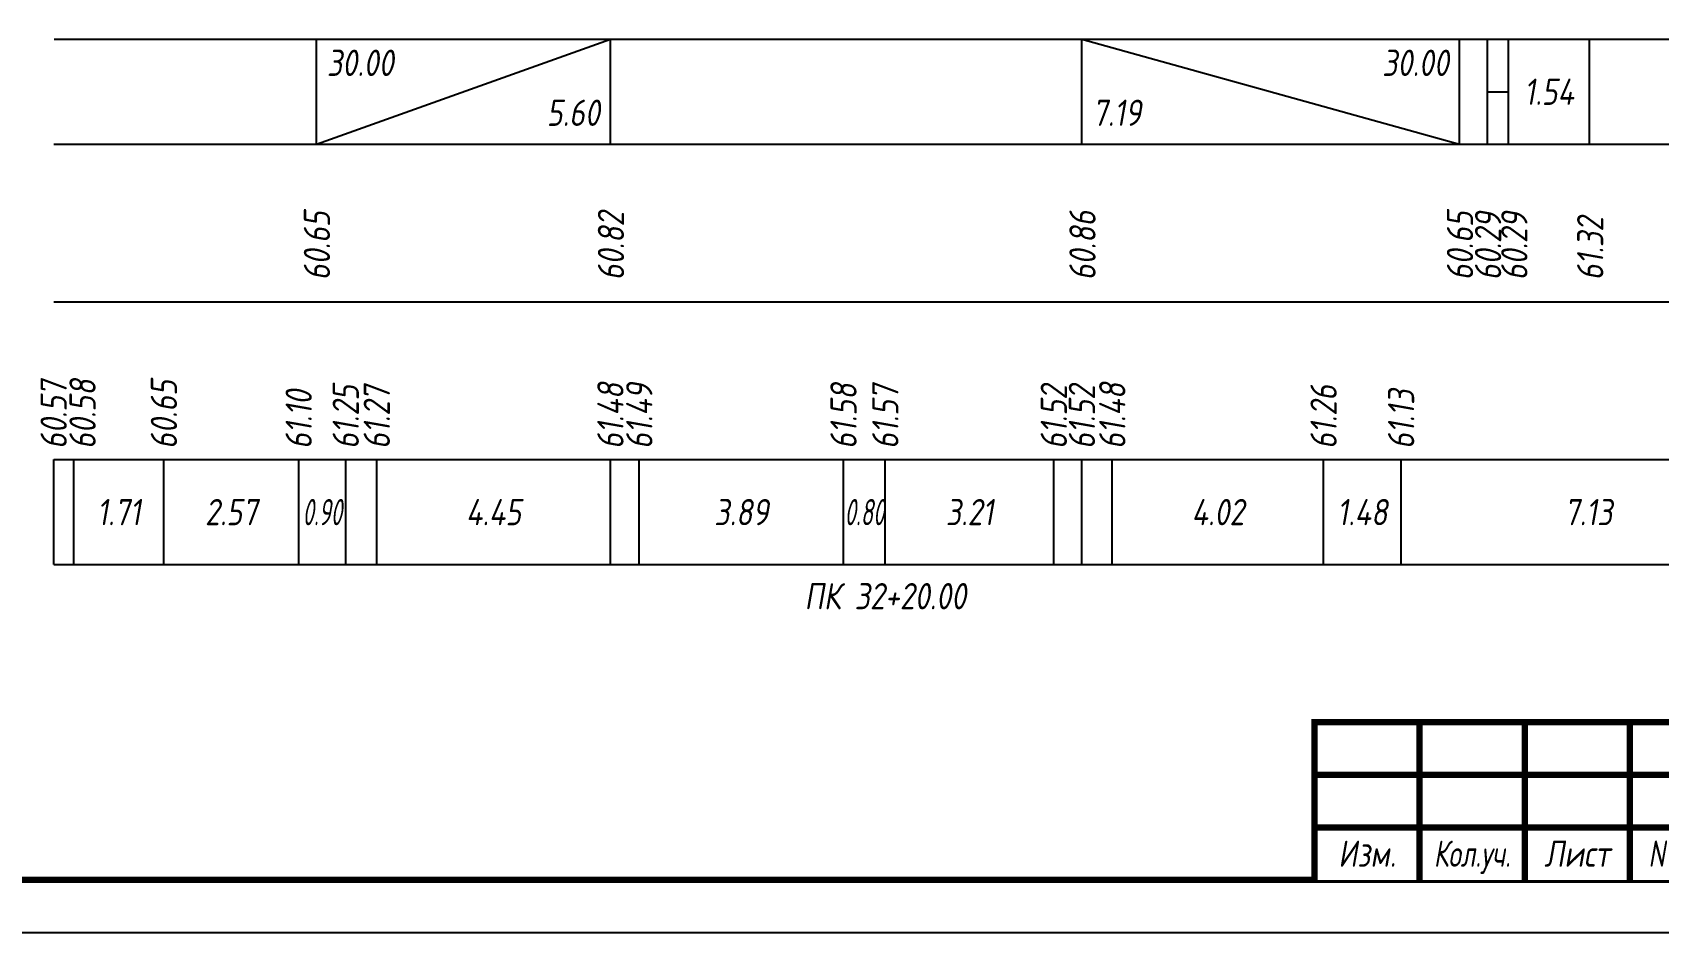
# Model space of a CAD drawing. Extents: x -717 to 1451, y -133302 to 233.
# Drawn here: x 77.9 to 232.7, y -50412.4 to -50326.8 of the extents above; entities that cross this region are included whole.
import ezdxf
from ezdxf.enums import TextEntityAlignment as Align

# ---------------------------------------------------------------- set-up
doc = ezdxf.new("R2010")
doc.units = 0
for name, color, linetype in [('Зарамочное оформление', 7, 'Continuous'), ('Код_510', 7, 'Continuous'), ('Код_516', 1, 'Continuous'), ('Подписи поперечников', 7, 'Continuous'), ('Таблица', 7, 'Continuous')]:
    doc.layers.add(name, color=color, linetype=linetype)
doc.styles.add('М', font='romand.shx', dxfattribs={"width": 0.8, "oblique": 10, "height": 2.5})

# ---------------------------------------------------------------- blocks, each defined once
blk = doc.blocks.new('Штамп')
at = {"linetype": 'Continuous'}
blk.add_wipeout([(199.95, -411.25), (384.95, -411.25), (384.95, -426.25), (199.95, -426.25)], dxfattribs=at).dxf.layer = 'Зарамочное оформление'
at = {"layer": 'Зарамочное оформление', "linetype": 'Continuous', "lineweight": -3, "const_width": 0.6, "flags": 128}
for points in [[(199.95, -426.25), (199.95, -411.25), (384.95, -411.25)], [(209.95, -411.25), (209.95, -426.25)], [(219.95, -411.25), (219.95, -426.25)], [(229.95, -411.25), (229.95, -426.25)], [(199.95, -416.25), (264.95, -416.25)], [(199.95, -421.25), (264.95, -421.25)]]:
    blk.add_lwpolyline(points, dxfattribs=at)
at = {"layer": 'Зарамочное оформление', "linetype": 'Continuous', "style": 'М', "oblique": 10}
for s, width, p in [('Изм.', 0.8, (204.95, -423.75)), ('Кол.уч.', 0.7, (214.95, -423.75)), ('Лист', 0.8, (224.95, -423.75)), ('N док.', 0.7, (235.28, -423.75))]:
    blk.add_text(s, height=2.5, dxfattribs=dict(at, width=width)).set_placement(p, align=Align.MIDDLE_CENTER)
blk = doc.blocks.new('шифр')
blk.add_blockref('Штамп', (0, -50041))

msp = doc.modelspace()

# ---------------------------------------------------------------- linework, layer by layer
at = {"flags": 128}
msp.add_lwpolyline([(-30.054, -50412.421), (389.946, -50412.421), (389.946, -50115.421), (-30.054, -50115.421)], close=True, dxfattribs=at)
at = {"const_width": 0.6, "flags": 128}
msp.add_lwpolyline([(-10.054, -50407.421), (384.946, -50407.421), (384.946, -50120.421), (-10.054, -50120.421)], close=True, dxfattribs=at)
at = {"layer": 'Код_510'}
for p, q in [((79.946, -50377.421), (79.946, -50367.421)), ((81.868, -50377.421), (81.868, -50367.421)), ((90.437, -50377.421), (90.437, -50367.421)), ((103.265, -50377.421), (103.265, -50367.421)), ((107.744, -50377.421), (107.744, -50367.421)), ((110.699, -50377.421), (110.699, -50367.421)), ((132.934, -50377.421), (132.934, -50367.421)), ((135.683, -50377.421), (135.683, -50367.421)), ((155.119, -50377.421), (155.119, -50367.421)), ((159.097, -50377.421), (159.097, -50367.421)), ((175.134, -50377.421), (175.134, -50367.421)), ((177.809, -50377.421), (177.809, -50367.421)), ((180.701, -50377.421), (180.701, -50367.421)), ((200.811, -50377.421), (200.811, -50367.421)), ((208.191, -50377.421), (208.191, -50367.421))]:
    msp.add_line(p, q, dxfattribs=at)
at = {"layer": 'Код_516'}
for p, q in [((104.946, -50337.421), (104.946, -50327.421)), ((104.946, -50337.421), (132.934, -50327.421)), ((132.934, -50337.421), (132.934, -50327.421)), ((177.809, -50337.421), (177.809, -50327.421)), ((177.809, -50327.421), (213.738, -50337.421)), ((213.738, -50337.421), (213.738, -50327.421)), ((216.411, -50337.421), (216.411, -50327.421)), ((218.411, -50337.421), (218.411, -50327.421)), ((226.132, -50337.421), (226.132, -50327.421)), ((216.411, -50332.421), (218.411, -50332.421))]:
    msp.add_line(p, q, dxfattribs=at)
at = {"layer": 'Таблица'}
for p, q in [((80, -50327.421), (251.186, -50327.421)), ((79.946, -50337.421), (251.132, -50337.421)), ((79.946, -50352.421), (251.132, -50352.421)), ((79.946, -50367.421), (251.132, -50367.421)), ((79.946, -50377.421), (251.132, -50377.421))]:
    msp.add_line(p, q, dxfattribs=at)

# ---------------------------------------------------------------- texts
at = {"layer": 'Код_510', "style": 'М', "oblique": 10, "width": 0.8}
for s, p in [('60.57', (79.946, -50366.421)), ('60.58', (82.695, -50366.421)), ('60.65', (90.437, -50366.421)), ('61.10', (103.265, -50366.421)), ('61.25', (107.744, -50366.421)), ('61.27', (110.699, -50366.421)), ('61.48', (132.934, -50366.421)), ('61.49', (135.683, -50366.421)), ('61.58', (155.119, -50366.421)), ('61.57', (159.097, -50366.421)), ('61.52', (175.134, -50366.421)), ('61.52', (177.809, -50366.421)), ('61.48', (180.701, -50366.421)), ('61.26', (200.811, -50366.421)), ('61.13', (208.191, -50366.421))]:
    msp.add_text(s, height=2.5, rotation=90, dxfattribs=at).set_placement(p, align=Align.MIDDLE_LEFT)
at = {"layer": 'Код_510', "style": 'М', "oblique": 10}
for s, width, p in [('1.71', 0.8, (86.153, -50372.421)), ('2.57', 0.8, (96.851, -50372.421)), ('0.90', 0.6, (105.504, -50372.421)), ('4.45', 0.8, (121.816, -50372.421)), ('3.89', 0.8, (145.401, -50372.421)), ('0.80', 0.6, (157.108, -50372.421)), ('3.21', 0.8, (167.116, -50372.421)), ('4.02', 0.8, (190.756, -50372.421)), ('1.48', 0.8, (204.501, -50372.421)), ('7.13', 0.8, (226.009, -50372.421))]:
    msp.add_text(s, height=2.5, dxfattribs=dict(at, width=width)).set_placement(p, align=Align.MIDDLE_CENTER)
at = {"layer": 'Код_516', "style": 'М', "oblique": 10, "width": 0.8}
msp.add_text('30.00', height=2.5, dxfattribs=at).set_placement((105.946, -50328.421), align=Align.TOP_LEFT)
msp.add_text('30.00', height=2.5, dxfattribs=at).set_placement((212.738, -50328.421), align=Align.TOP_RIGHT)
msp.add_text('1.54', height=2.5, dxfattribs=at).set_placement((222.272, -50332.421), align=Align.MIDDLE_CENTER)
msp.add_text('5.60', height=2.5, dxfattribs=at).set_placement((131.934, -50336.421), align=Align.BOTTOM_RIGHT)
msp.add_text('7.19', height=2.5, dxfattribs=at).set_placement((178.809, -50336.421), align=Align.BOTTOM_LEFT)
for s, p in [('60.65', (105, -50350.371)), ('60.82', (132.988, -50350.371)), ('60.86', (177.863, -50350.371)), ('60.65', (213.793, -50350.371)), ('60.29', (216.466, -50350.371)), ('60.29', (218.966, -50350.371)), ('61.32', (226.186, -50350.371))]:
    msp.add_text(s, height=2.5, rotation=90, dxfattribs=at).set_placement(p, align=Align.MIDDLE_LEFT)
at = {"layer": 'Подписи поперечников', "style": 'М', "oblique": 10, "width": 0.8}
msp.add_text('ПК 32+20.00', height=2.5, dxfattribs=at).set_placement((159.097, -50382.421), align=Align.BOTTOM_CENTER)

# ---------------------------------------------------------------- next in the draw order: block references
msp.add_blockref('шифр', (0, 59.829))

doc.saveas('drawing.dxf')
